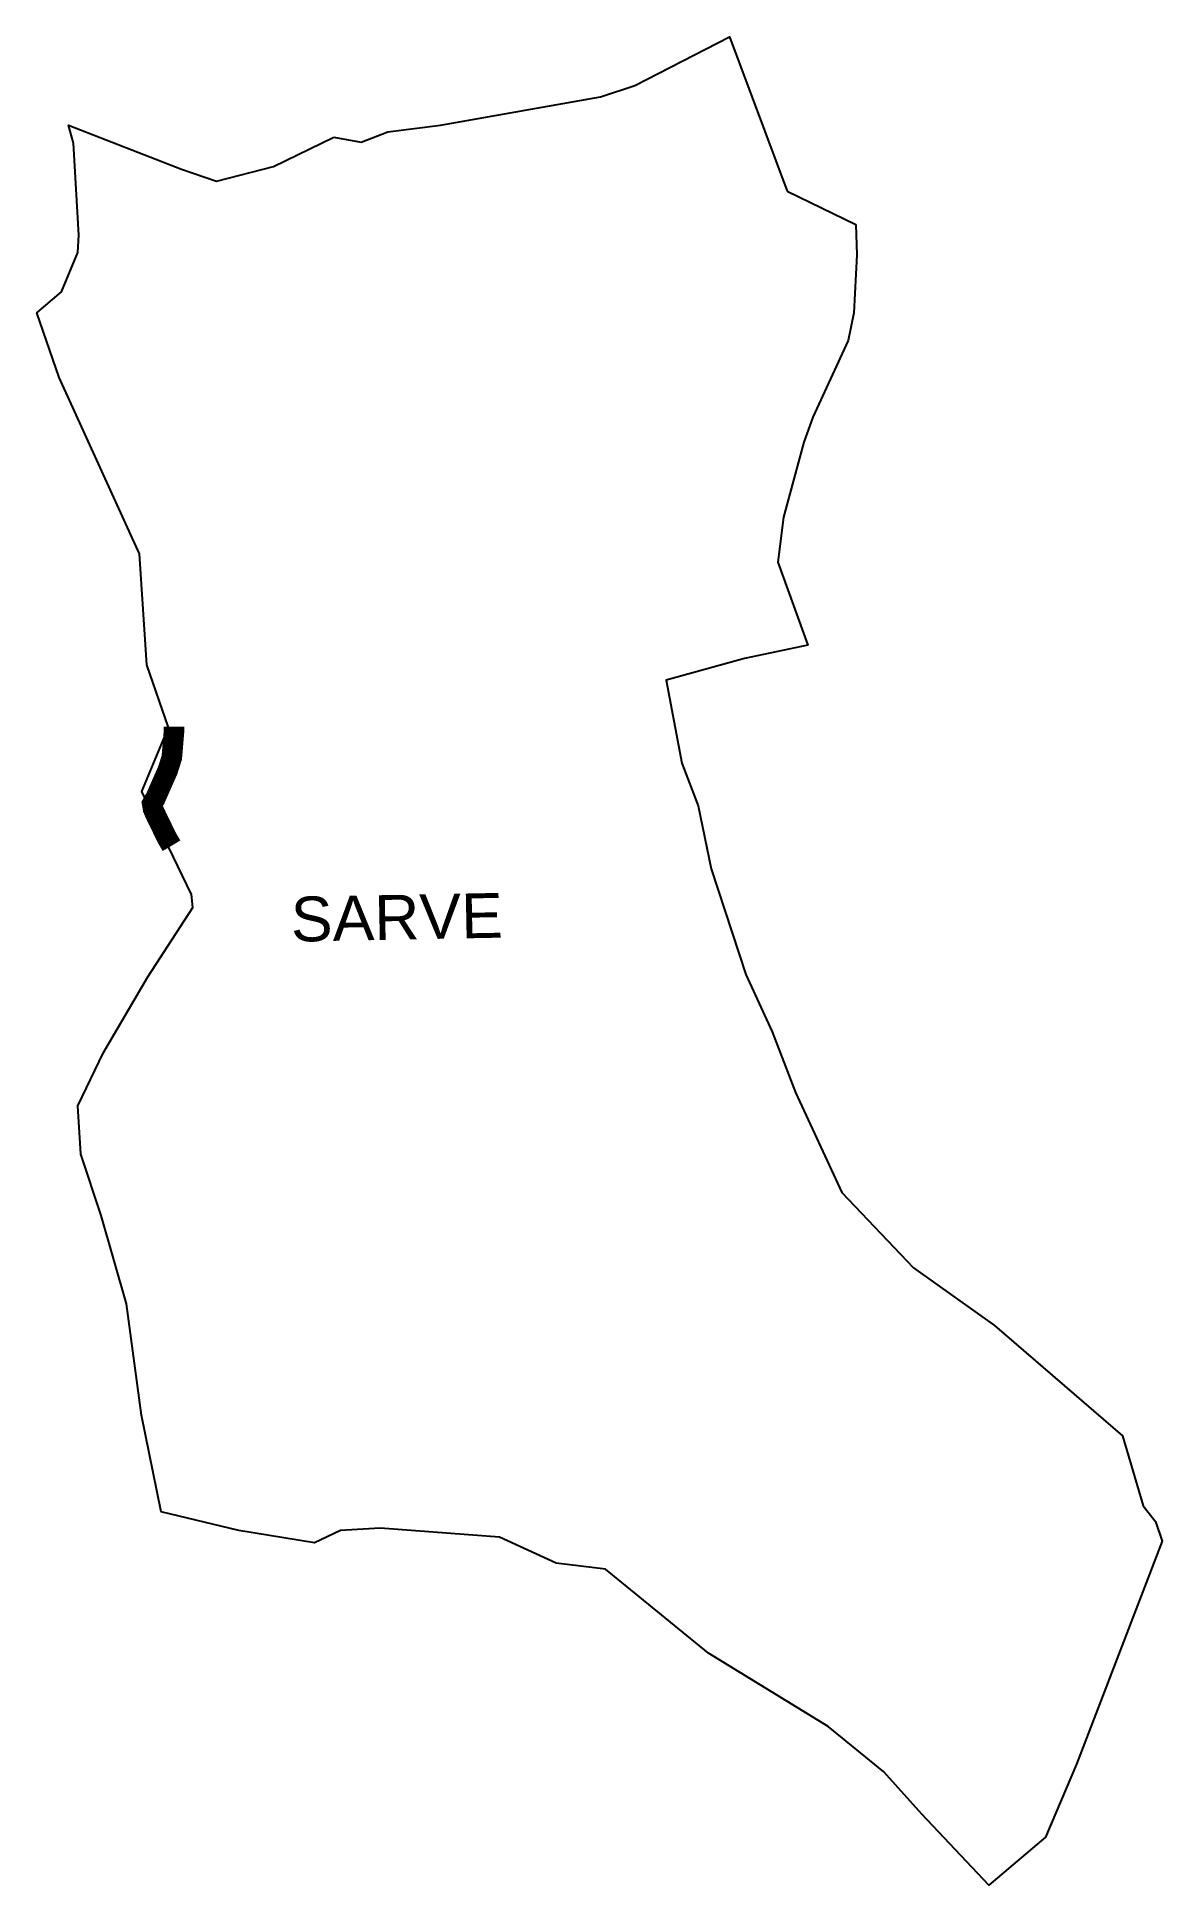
# Model space of a CAD drawing. Header units: metres. Extents: x 282156 to 284889, y 2016393 to 2020881.
import ezdxf

# ---------------------------------------------------------------- set-up
doc = ezdxf.new("R2010")
doc.units = ezdxf.units.M
doc.header["$MEASUREMENT"] = 0
for name, color, linetype in [('ARTIFICIALLY PROTECTED', 10, 'Continuous'), ('village', 3, 'Continuous'), ('VILLAGE NAME', 250, 'Continuous')]:
    doc.layers.add(name, color=color, linetype=linetype)
doc.styles.get("Standard").update_dxf_attribs({"font": 'simplex.shx'})

msp = doc.modelspace()

# ---------------------------------------------------------------- linework, layer by layer
at = {"color": 3, "flags": 128}
for points in [[(282877.5, 2020637.8), (282944.1, 2020625.5)], [(283978.6, 2020506.8), (284145.9, 2020425.1)]]:
    msp.add_lwpolyline(points, dxfattribs=at)
at = {"layer": 'ARTIFICIALLY PROTECTED', "const_width": 50, "flags": 128}
msp.add_lwpolyline([(282489.1, 2019206.1), (282489, 2019192.4), (282485.6, 2019151.3), (282483.8, 2019130.6), (282473.8, 2019099.5), (282456.7, 2019060.8), (282443.3, 2019030.3), (282440.1, 2019026.2), (282437.6, 2019021.5), (282436.2, 2019019), (282438.4, 2019006.1), (282443.3, 2018994.7), (282454.1, 2018972.6), (282472, 2018935.7), (282483.3, 2018916.8)], dxfattribs=at)
at = {"layer": 'village', "color": 3}
for points in [[(282944.1, 2020625.5, 0), (283008.5, 2020650.4, 0), (283136.5, 2020666.7, 0), (283525.5, 2020735.8, 0), (283608.3, 2020762.7, 0), (283838.8, 2020880.9, 0), (283978.6, 2020506.8, 0)], [(283723.1, 2019117.4, 0), (283762.2, 2019013.3, 0), (283794.3, 2018860.5, 0), (283878.2, 2018603.8, 0), (283942.6, 2018465.2, 0), (283999.3, 2018317.9, 0), (284111.3, 2018074.3, 0), (284285.4, 2017891.7, 0), (284482.1, 2017752.1, 0), (284793.3, 2017483.7, 0), (284843.3, 2017313.4, 0), (284873.3, 2017275.8, 0), (284889.4, 2017227.8, 0), (284681.7, 2016686.3, 0), (284606.1, 2016508.8, 0), (284468.9, 2016392.9, 0), (284305.5, 2016564.6, 0), (284213.4, 2016667.7, 0), (284078.2, 2016778, 0), (283787.7, 2016956.1, 0), (283537.4, 2017159.6, 0), (283417.6, 2017174.8, 0), (283280, 2017237.3, 0), (282989.8, 2017259.8, 0), (282893.4, 2017253.6, 0), (282830.4, 2017224.3, 0), (282646.3, 2017254.2, 0), (282458.2, 2017299.2, 0), (282410.5, 2017533.9, 0), (282374.1, 2017804.1, 0), (282312, 2018018.7, 0), (282262.6, 2018168.1, 0), (282255.5, 2018285.1, 0), (282317.8, 2018415, 0), (282425.8, 2018598.6, 0), (282534.7, 2018766.7, 0), (282531.4, 2018798.5, 0), (282410.9, 2019048.4, 0), (282476, 2019203.7, 0), (282423.1, 2019356.5, 0), (282405.6, 2019625.5, 0), (282210.1, 2020053.6, 0), (282156.3, 2020211, 0), (282216.1, 2020261.6, 0), (282255.4, 2020357.7, 0), (282257.9, 2020399.7, 0), (282245.2, 2020622.9, 0), (282232.9, 2020666.3, 0), (282507.2, 2020560, 0), (282592.5, 2020530.7, 0), (282731.2, 2020566.2, 0), (282877.5, 2020637.8, 0)], [(284145.9, 2020425.1, 0), (284147.9, 2020351.4, 0), (284140.7, 2020211.2, 0), (284126.5, 2020144, 0), (284040.8, 2019957.4, 0), (284018.9, 2019896.6, 0), (283969.6, 2019714.6, 0), (283956.4, 2019605.8, 0), (284029.3, 2019404, 0), (283875.2, 2019371.6, 0), (283684.8, 2019318.5, 0), (283723.1, 2019117.4, 0)]]:
    msp.add_polyline3d(points, dxfattribs=at)

# ---------------------------------------------------------------- texts
at = {"layer": 'VILLAGE NAME', "insert": (282772, 2018792.5), "char_height": 108.748, "attachment_point": 1, "rotation": 1.1028}
msp.add_mtext_dynamic_manual_height_columns('{\\fArial|b0|i0|c0|p34;SARVE}', width=726.929, gutter_width=543.7, heights=[0], dxfattribs=at)

doc.saveas('drawing.dxf')
